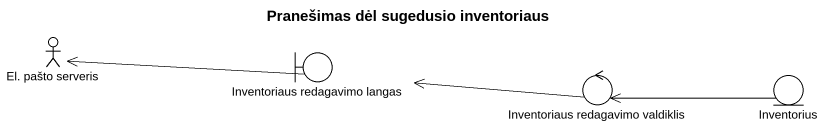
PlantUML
@startuml
title Pranešimas dėl sugedusio inventoriaus
actor "El. pašto serveris" as El_pašto_serveris
boundary "Inventoriaus redagavimo langas" as Inventoriaus_redagavimo
control "Inventoriaus redagavimo valdiklis" as Inventoriaus_redagavimo_2
entity Inventorius
Inventoriaus_redagavimo -left-> El_pašto_serveris
Inventoriaus_redagavimo_2 -left-> Inventoriaus_redagavimo
Inventorius -left-> Inventoriaus_redagavimo_2
@enduml
